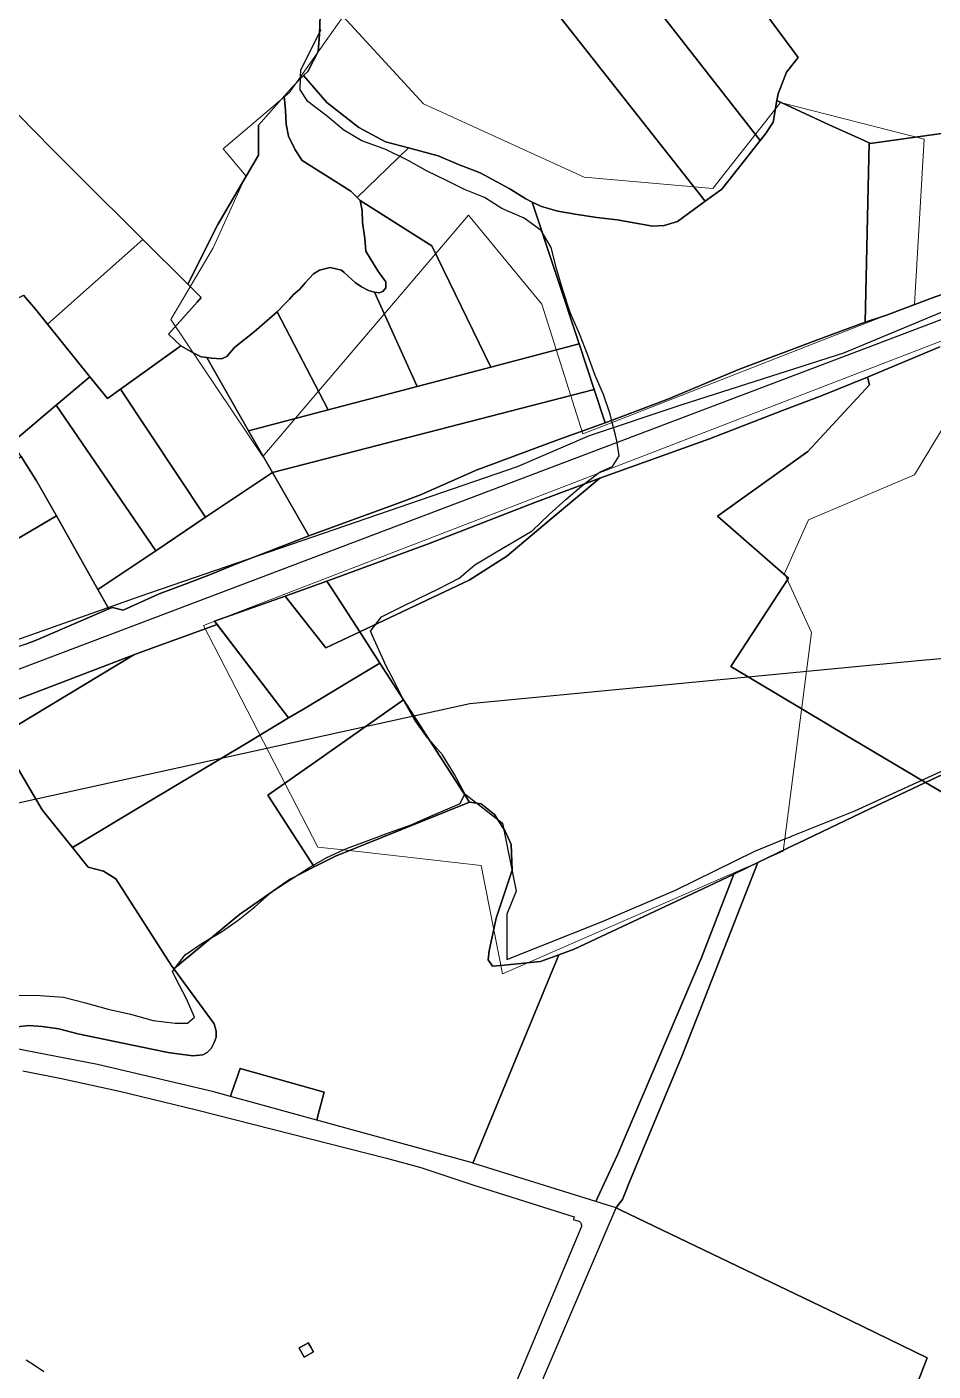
# Model space of a CAD drawing. Header units: metres. Extents: x 3 to 1027712, y 40 to 4430649.
# Drawn here: x 509467 to 509908, y 4410000 to 4410655 of the extents above; entities that cross this region are included whole.
import ezdxf

# ---------------------------------------------------------------- set-up
doc = ezdxf.new("R2010")
doc.units = ezdxf.units.M
doc.header["$MEASUREMENT"] = 0
doc.layers.add('A.ES.SDGC.CP.07003.cadastralparcel — CadastralParcel', color=1, linetype='Continuous')
for name, color, linetype, lineweight in [('Carreteras_5_km', 2, 'Continuous', 30), ('Lineas_electricas_5_km', 1, 'Continuous', 30), ('Rios_5_km', 4, 'Continuous', 30), ('Tuberias_distribucion_agua_ABAQUA', 5, 'Continuous', 30)]:
    doc.layers.add(name, color=color, linetype=linetype, lineweight=lineweight)
doc.layers.add('Humedales_5_km', color=7, linetype='Continuous', lineweight=9, true_color=0xdbcafc)

msp = doc.modelspace()

# ---------------------------------------------------------------- linework, layer by layer
at = {"layer": 'A.ES.SDGC.CP.07003.cadastralparcel — CadastralParcel', "color": 7, "linetype": 'Continuous', "flags": 128}
for points in [[(509823.59, 4410599.29), (509709.22, 4410745.95), (509715.38, 4410748.66), (509726.47, 4410753.5), (509733.76, 4410756.43), (509739.27, 4410758.58), (509750.76, 4410763.21), (509842.14, 4410639.76), (509836.5, 4410632.66), (509832.31, 4410622), (509831.77, 4410618.78), (509830.02, 4410608.3), (509826.21, 4410602.59), (509823.59, 4410599.29)], [(509796.87, 4410569.73), (509674.82, 4410724.84), (509685.6, 4410732.7), (509687.47, 4410733.8), (509695.19, 4410738.41), (509697.78, 4410739.95), (509703.94, 4410743.62), (509709.22, 4410745.95), (509823.59, 4410599.29), (509815.93, 4410589.65), (509804.88, 4410575.56), (509796.87, 4410569.73)], [(509592.52, 4410614.1), (509591.85, 4410620.91), (509595.77, 4410625.36), (509601.4, 4410630.99), (509612.73, 4410617.76), (509628.34, 4410605.58), (509641.3, 4410598.73), (509652.47, 4410595.77), (509647.25, 4410590.71), (509627.48, 4410571.52), (509624.43, 4410574.59), (509600.69, 4410589.66), (509597.23, 4410594.82), (509594.05, 4410601.49), (509592.89, 4410607.23), (509592.52, 4410614.1)], [(509541.69, 4410499.27), (509535.6, 4410504.98), (509549.5, 4410520.53), (509551.6, 4410522.87), (509545.04, 4410529.38), (509559.58, 4410558.37), (509579.39, 4410592.25), (509579.39, 4410606.71), (509591.85, 4410620.91), (509592.52, 4410614.1), (509592.89, 4410607.23), (509594.05, 4410601.49), (509597.23, 4410594.82), (509600.69, 4410589.66), (509624.43, 4410574.59), (509627.48, 4410571.52), (509628.92, 4410570.06), (509629.85, 4410565.21), (509630.12, 4410559.36), (509631.11, 4410551.58), (509631.63, 4410545.47), (509637.55, 4410535.82), (509640.5, 4410531.76), (509641.39, 4410530.54), (509641.33, 4410527.61), (509639.9, 4410525.86), (509638.23, 4410525.13), (509635.88, 4410525.48), (509635.32, 4410525.57), (509632.92, 4410526.25), (509629.59, 4410528.09), (509626.53, 4410530.13), (509621.09, 4410535.04), (509619.88, 4410536.13), (509614.39, 4410537.54), (509609.15, 4410536.13), (509606.21, 4410534.34), (509602.12, 4410530), (509601.62, 4410529.41), (509599.36, 4410526.76), (509596.52, 4410524.4), (509594.56, 4410522.02), (509591.85, 4410519.53), (509588.73, 4410516.03), (509588.51, 4410515.84), (509577.35, 4410506.2), (509568.73, 4410499.28), (509567.58, 4410498.35), (509564.05, 4410494.17), (509561.41, 4410493.07), (509556.56, 4410493.29), (509554.2, 4410493.59), (509551.49, 4410493.95), (509547.3, 4410496.15), (509541.69, 4410499.27)], [(509748.23, 4410461.89), (509742.89, 4410478.03), (509735.49, 4410500.37), (509712.69, 4410569.34), (509717.1, 4410567.14), (509725.1, 4410564.85), (509734.62, 4410563.33), (509744.15, 4410561.81), (509754.04, 4410560.67), (509771.19, 4410557.62), (509776.9, 4410558), (509783.38, 4410559.9), (509796.87, 4410569.73), (509804.88, 4410575.56), (509815.93, 4410589.65), (509823.59, 4410599.29), (509826.21, 4410602.59), (509830.02, 4410608.3), (509831.77, 4410618.78), (509857.26, 4410606.98), (509872.83, 4410599.91), (509876.69, 4410598.15), (509874.72, 4410510.82), (509854.1, 4410503.18), (509813.53, 4410487.95), (509801.84, 4410483.07), (509778.64, 4410473.37), (509748.23, 4410461.89)], [(509628.92, 4410570.06), (509627.48, 4410571.52), (509647.25, 4410590.71), (509652.47, 4410595.77), (509654.25, 4410595.3), (509666.82, 4410591.88), (509676.72, 4410587.69), (509687.39, 4410583.5), (509701.48, 4410575.89), (509709.48, 4410570.94), (509712.69, 4410569.34), (509735.49, 4410500.37), (509692.51, 4410489.02), (509663.72, 4410548.04), (509659.96, 4410550.42), (509628.92, 4410570.06)], [(509628.92, 4410570.06), (509659.96, 4410550.42), (509663.72, 4410548.04), (509692.51, 4410489.02), (509656.71, 4410479.58), (509635.88, 4410525.48), (509638.23, 4410525.13), (509639.9, 4410525.86), (509641.33, 4410527.61), (509641.39, 4410530.54), (509640.5, 4410531.76), (509637.55, 4410535.82), (509631.63, 4410545.47), (509631.11, 4410551.58), (509630.12, 4410559.36), (509629.85, 4410565.21), (509628.92, 4410570.06)], [(509497.39, 4410484.29), (509476.75, 4410509.85), (509523.1, 4410551.16), (509545.04, 4410529.38), (509551.6, 4410522.87), (509549.5, 4410520.53), (509535.6, 4410504.98), (509541.69, 4410499.27), (509512.19, 4410478.26), (509505.89, 4410473.77), (509497.39, 4410484.29)], [(509613.35, 4410468.14), (509588.51, 4410515.84), (509588.73, 4410516.03), (509591.85, 4410519.53), (509594.56, 4410522.02), (509596.52, 4410524.4), (509599.36, 4410526.76), (509601.62, 4410529.41), (509602.12, 4410530), (509606.21, 4410534.34), (509609.15, 4410536.13), (509614.39, 4410537.54), (509619.88, 4410536.13), (509621.09, 4410535.04), (509626.53, 4410530.13), (509629.59, 4410528.09), (509632.92, 4410526.25), (509635.32, 4410525.57), (509635.88, 4410525.48), (509656.71, 4410479.58), (509613.35, 4410468.14)], [(509437.87, 4410485.84), (509426.91, 4410502.91), (509465.08, 4410523.96), (509470.84, 4410517.16), (509476.75, 4410509.85), (509497.39, 4410484.29), (509480.93, 4410470.38), (509459.45, 4410452.23), (509437.87, 4410485.84)], [(509554.2, 4410493.59), (509556.56, 4410493.29), (509561.41, 4410493.07), (509564.05, 4410494.17), (509567.58, 4410498.35), (509568.73, 4410499.28), (509577.35, 4410506.2), (509588.51, 4410515.84), (509613.35, 4410468.14), (509574.62, 4410457.92), (509554.2, 4410493.59)], [(509553.7, 4410415.88), (509512.19, 4410478.26), (509541.69, 4410499.27), (509547.3, 4410496.15), (509551.49, 4410493.95), (509554.2, 4410493.59), (509574.62, 4410457.92), (509586.17, 4410437.73), (509553.7, 4410415.88)], [(509586.17, 4410437.73), (509574.62, 4410457.92), (509613.35, 4410468.14), (509656.71, 4410479.58), (509692.51, 4410489.02), (509735.49, 4410500.37), (509742.89, 4410478.03), (509732.74, 4410475.42), (509586.17, 4410437.73)], [(509529.47, 4410399.58), (509480.93, 4410470.38), (509497.39, 4410484.29), (509505.89, 4410473.77), (509512.19, 4410478.26), (509553.7, 4410415.88), (509529.47, 4410399.58)], [(509875.85, 4410484.11), (509876.89, 4410480.39), (509846.85, 4410447.87), (509802.79, 4410416.35), (509837.33, 4410386.14), (509809.3, 4410343.12), (509856, 4410315.32), (509857.69, 4410314.32), (509858.96, 4410313.56), (509904.12, 4410286.68), (509876.73, 4410273.8), (509842.13, 4410257.19), (509840.03, 4410256.18), (509836.64, 4410254.55), (509822.5, 4410247.76), (509817.07, 4410245.15), (509810.76, 4410242.12), (509798.53, 4410236.25), (509733.12, 4410205.55), (509725.57, 4410202.77), (509716.7, 4410199.5), (509698.99, 4410197.78), (509693.37, 4410197.35), (509691.21, 4410200.37), (509691.64, 4410204.68), (509695.1, 4410220.66), (509702.88, 4410243.97), (509702.44, 4410256.49), (509699.42, 4410262.96), (509694.24, 4410271.16), (509687.76, 4410276.34), (509682.14, 4410277.21), (509650.01, 4410327.03), (509638.56, 4410344.81), (509628.71, 4410360.08), (509681.94, 4410385.3), (509700.36, 4410396.87), (509720.98, 4410414.22), (509745.62, 4410434.95), (509798.93, 4410454.05), (509834.51, 4410467.86), (509853.82, 4410475.19), (509875.85, 4410484.11)], [(509603.89, 4410406.77), (509586.17, 4410437.73), (509732.74, 4410475.42), (509742.89, 4410478.03), (509748.23, 4410461.89), (509727.38, 4410454.3), (509720.7, 4410451.87), (509687.61, 4410439.66), (509686.26, 4410439.16), (509658.25, 4410426.81), (509646.54, 4410422.37), (509603.89, 4410406.77)], [(509463.85, 4410445.38), (509459.45, 4410452.23), (509480.93, 4410470.38), (509529.47, 4410399.58), (509501.3, 4410380.61), (509481.05, 4410416.51), (509471.4, 4410433.63), (509463.85, 4410445.38)], [(509411.16, 4410383.45), (509398.47, 4410405.15), (509463.85, 4410445.38), (509471.4, 4410433.63), (509481.05, 4410416.51), (509414.63, 4410377.42), (509411.16, 4410383.45)], [(509506.61, 4410371.2), (509501.3, 4410380.61), (509529.47, 4410399.58), (509553.7, 4410415.88), (509586.17, 4410437.73), (509603.89, 4410406.77), (509581.38, 4410398.05), (509568.65, 4410393.12), (509555.99, 4410387.96), (509545.06, 4410383.69), (509531.11, 4410378.58), (509513.53, 4410370.56), (509508.32, 4410371.94), (509506.61, 4410371.2)], [(509745.62, 4410434.95), (509720.98, 4410414.22), (509700.36, 4410396.87), (509681.94, 4410385.3), (509628.71, 4410360.08), (509615.66, 4410380.3), (509612.76, 4410384.8), (509662.96, 4410403.26), (509713.88, 4410423.12), (509745.62, 4410434.95)], [(509434.73, 4410343.5), (509424.37, 4410360.49), (509414.63, 4410377.42), (509481.05, 4410416.51), (509501.3, 4410380.61), (509506.61, 4410371.2), (509479.18, 4410359.42), (509471.97, 4410356.32), (509466.13, 4410354.08), (509436.29, 4410344.11), (509434.73, 4410343.5)], [(509612.76, 4410384.8), (509615.66, 4410380.3), (509628.71, 4410360.08), (509612.25, 4410352.32), (509592.48, 4410377.5), (509612.76, 4410384.8)], [(509592.48, 4410377.5), (509612.25, 4410352.32), (509628.71, 4410360.08), (509638.56, 4410344.81), (509624.68, 4410336.49), (509601.27, 4410322.46), (509594.09, 4410318.15), (509558.07, 4410365.31), (509592.48, 4410377.5)], [(509559.31, 4410363.69), (509594.09, 4410318.15), (509573.4, 4410305.75), (509525.95, 4410277.32), (509488.86, 4410255.09), (509482.11, 4410263.5), (509474.12, 4410273.46), (509460.96, 4410295.8), (509453.07, 4410309.21), (509518.68, 4410348.91), (509522.68, 4410350.37), (509559.31, 4410363.69)], [(509958.88, 4410254.52), (509904.12, 4410286.68), (509928.66, 4410298.22), (509991.58, 4410327.79), (510008.3, 4410335.64), (510046.67, 4410355.45), (510053.78, 4410359.12), (510069.52, 4410351.75), (510026.11, 4410258.05), (510019.37, 4410241.79), (510011.78, 4410223.46), (509958.88, 4410254.52)], [(509518.68, 4410348.91), (509453.07, 4410309.21), (509446.04, 4410321.15), (509518.68, 4410348.91)], [(509496.59, 4410245.45), (509488.86, 4410255.09), (509525.95, 4410277.32), (509573.4, 4410305.75), (509594.09, 4410318.15), (509601.27, 4410322.46), (509624.68, 4410336.49), (509638.56, 4410344.81), (509650.01, 4410327.03), (509608.29, 4410297.64), (509583.93, 4410280.47), (509606.56, 4410245.61), (509594.88, 4410239.65), (509570.24, 4410222.38), (509538.15, 4410196.03), (509536.86, 4410197.79), (509509.96, 4410239.74), (509504.06, 4410243.53), (509496.59, 4410245.45)], [(509606.56, 4410245.61), (509583.93, 4410280.47), (509608.29, 4410297.64), (509650.01, 4410327.03), (509682.14, 4410277.21), (509616.9, 4410250.87), (509606.56, 4410245.61)], [(509743.59, 4410082.75), (509683.8, 4410101.36), (509684.62, 4410103.35), (509725.57, 4410202.77), (509733.12, 4410205.55), (509798.53, 4410236.25), (509810.76, 4410242.12), (509794.86, 4410201.04), (509754.16, 4410105.41), (509744.39, 4410084.45), (509743.59, 4410082.75)], [(509749.35, 4410080.96), (509743.59, 4410082.75), (509744.39, 4410084.45), (509754.16, 4410105.41), (509794.86, 4410201.04), (509810.76, 4410242.12), (509817.07, 4410245.15), (509822.5, 4410247.76), (509794.01, 4410175.17), (509792.42, 4410171.13), (509785.92, 4410154.57), (509759.75, 4410091.38), (509758.25, 4410087.76), (509756.57, 4410083.7), (509754.65, 4410081.21), (509753.47, 4410079.67), (509749.35, 4410080.96)], [(509578.99, 4410130.2), (509565.8, 4410133.82), (509566.34, 4410135.39), (509570.49, 4410147.39), (509611.32, 4410135.99), (509608.29, 4410124.32), (509607.76, 4410122.29), (509595.94, 4410125.54), (509578.99, 4410130.2)], [(509696.6, 4409908.24), (509696.7, 4409908.94), (509696.28, 4409908.97), (509707.78, 4409972.41), (509720.47, 4410002.19), (509731.91, 4410029.07), (509753.47, 4410079.67), (509755.49, 4410078.7), (509861.26, 4410027.88), (509904.92, 4410006.6), (509874.05, 4409926.6), (509868.02, 4409910.99), (509867.36, 4409909.29), (509865.38, 4409908.92), (509816.19, 4409899.76), (509767.9, 4409890.77), (509734.09, 4409884.48), (509734.07, 4409884.58), (509731.74, 4409896.78), (509728.44, 4409914.02), (509711.8, 4409911), (509696.6, 4409908.24)], [(509599.49, 4410011.52), (509599.2, 4410011.36), (509599.27, 4410011.22), (509601.61, 4410006.94), (509606.14, 4410009.42), (509605.86, 4410009.93), (509604.9, 4410011.69), (509603.98, 4410013.37), (509603.73, 4410013.84), (509599.49, 4410011.52)], [(509601.61, 4410006.94), (509599.27, 4410011.22), (509599.2, 4410011.36), (509599.49, 4410011.52), (509603.73, 4410013.84), (509603.98, 4410013.37), (509604.9, 4410011.69), (509605.86, 4410009.93), (509606.14, 4410009.42), (509601.61, 4410006.94)]]:
    msp.add_lwpolyline(points, close=True, dxfattribs=at)
for points in [[(509935.31, 4410716.14), (509983.96, 4410611.02), (509945.31, 4410607.01), (509936.26, 4410606.07), (509893.34, 4410600.13), (509877.23, 4410597.9), (509876.69, 4410598.15), (509872.83, 4410599.91), (509857.26, 4410606.98), (509831.77, 4410618.78), (509832.31, 4410622), (509836.5, 4410632.66), (509842.14, 4410639.76), (509750.76, 4410763.21)], [(509674.82, 4410724.84), (509796.87, 4410569.73), (509783.38, 4410559.9), (509776.9, 4410558), (509771.19, 4410557.62), (509754.04, 4410560.67), (509744.15, 4410561.81), (509734.62, 4410563.33), (509725.1, 4410564.85), (509717.1, 4410567.14), (509712.69, 4410569.34), (509709.48, 4410570.94), (509701.48, 4410575.89), (509687.39, 4410583.5), (509676.72, 4410587.69), (509666.82, 4410591.88), (509654.25, 4410595.3), (509652.47, 4410595.77), (509641.3, 4410598.73), (509628.34, 4410605.58), (509612.73, 4410617.76), (509612.73, 4410617.76), (509601.4, 4410630.99), (509603.38, 4410632.97), (509608.42, 4410642.63), (509609.18, 4410651), (509609.38, 4410660.24)], [(509609.38, 4410660.24), (509609.18, 4410651), (509608.42, 4410642.63), (509603.38, 4410632.97), (509601.4, 4410630.99), (509595.77, 4410625.36), (509591.85, 4410620.91), (509579.39, 4410606.71), (509579.39, 4410592.25), (509559.58, 4410558.37), (509545.04, 4410529.38), (509523.1, 4410551.16), (509491.79, 4410582.25), (509476.75, 4410597.43), (509472.8, 4410601.42), (509472.8, 4410601.42), (509435.81, 4410638.73)], [(509435.81, 4410638.73), (509472.8, 4410601.42), (509476.75, 4410597.43), (509491.79, 4410582.25), (509523.1, 4410551.16), (509476.75, 4410509.85), (509470.84, 4410517.16), (509465.08, 4410523.96)], [(509934.17, 4410532.17), (509907.05, 4410522.56), (509906.21, 4410522.24), (509885.18, 4410514.28), (509874.72, 4410510.82), (509874.72, 4410510.82), (509876.69, 4410598.15), (509877.23, 4410597.9), (509893.34, 4410600.13), (509936.26, 4410606.07)], [(509466.13, 4410354.08), (509471.97, 4410356.32), (509479.18, 4410359.42), (509506.61, 4410371.2), (509508.32, 4410371.94), (509513.53, 4410370.56), (509531.11, 4410378.58), (509545.06, 4410383.69), (509555.99, 4410387.96), (509568.65, 4410393.12), (509581.38, 4410398.05), (509603.89, 4410406.77), (509646.54, 4410422.37), (509658.25, 4410426.81), (509686.26, 4410439.16), (509687.61, 4410439.66), (509720.7, 4410451.87), (509727.38, 4410454.3), (509748.23, 4410461.89), (509778.64, 4410473.37), (509801.84, 4410483.07), (509813.53, 4410487.95), (509854.1, 4410503.18), (509874.72, 4410510.82), (509885.18, 4410514.28), (509906.21, 4410522.24), (509907.05, 4410522.56), (509934.17, 4410532.17)], [(509911.13, 4410498.79), (509875.85, 4410484.11), (509853.82, 4410475.19), (509834.51, 4410467.86), (509798.93, 4410454.05), (509745.62, 4410434.95), (509713.88, 4410423.12), (509662.96, 4410403.26), (509612.76, 4410384.8), (509592.48, 4410377.5), (509558.07, 4410365.31), (509559.31, 4410363.69), (509522.68, 4410350.37), (509518.68, 4410348.91), (509446.04, 4410321.15)], [(509928.66, 4410298.22), (509904.12, 4410286.68), (509858.96, 4410313.56), (509857.69, 4410314.32), (509856, 4410315.32), (509809.3, 4410343.12), (509837.33, 4410386.14), (509802.79, 4410416.35), (509846.85, 4410447.87), (509876.89, 4410480.39), (509875.85, 4410484.11), (509911.13, 4410498.79)], [(509460.96, 4410295.8), (509474.12, 4410273.46), (509482.11, 4410263.5), (509488.86, 4410255.09), (509496.59, 4410245.45), (509504.06, 4410243.53), (509509.96, 4410239.74), (509536.86, 4410197.79), (509538.15, 4410196.03), (509557.79, 4410169.18), (509558.86, 4410165.6), (509558.8, 4410162.68), (509557.86, 4410160.03), (509556.41, 4410157.13), (509554.47, 4410155.26), (509552.41, 4410154.03), (509547.44, 4410153.62), (509543.9, 4410154.07), (509539.97, 4410154.65), (509535.53, 4410155.24), (509527.55, 4410156.91), (509491.45, 4410164.33), (509482.22, 4410166.79), (509474.1, 4410167.96), (509467.62, 4410168.34), (509461.89, 4410167.81)], [(509874.05, 4409926.6), (509904.92, 4410006.6), (509861.26, 4410027.88), (509755.49, 4410078.7), (509753.47, 4410079.67), (509754.65, 4410081.21), (509756.57, 4410083.7), (509758.25, 4410087.76), (509759.75, 4410091.38), (509785.92, 4410154.57), (509792.42, 4410171.13), (509794.01, 4410175.17), (509822.5, 4410247.76), (509836.64, 4410254.55), (509840.03, 4410256.18), (509842.13, 4410257.19), (509876.73, 4410273.8), (509904.12, 4410286.68), (509958.88, 4410254.52)], [(509461.89, 4410167.81), (509467.62, 4410168.34), (509474.1, 4410167.96), (509482.22, 4410166.79), (509491.45, 4410164.33), (509527.55, 4410156.91), (509535.53, 4410155.24), (509539.97, 4410154.65), (509543.9, 4410154.07), (509547.44, 4410153.62), (509552.41, 4410154.03), (509554.47, 4410155.26), (509556.41, 4410157.13), (509557.86, 4410160.03), (509558.8, 4410162.68), (509558.86, 4410165.6), (509557.79, 4410169.18), (509538.15, 4410196.03), (509570.24, 4410222.38), (509594.88, 4410239.65), (509606.56, 4410245.61), (509616.9, 4410250.87), (509682.14, 4410277.21), (509687.76, 4410276.34), (509694.24, 4410271.16), (509699.42, 4410262.96), (509702.44, 4410256.49), (509702.88, 4410243.97), (509695.1, 4410220.66), (509691.64, 4410204.68), (509691.21, 4410200.37), (509693.37, 4410197.35), (509698.99, 4410197.78), (509716.7, 4410199.5), (509725.57, 4410202.77), (509684.62, 4410103.35), (509683.8, 4410101.36), (509682.89, 4410101.64), (509607.76, 4410122.29), (509608.29, 4410124.32), (509611.32, 4410135.99), (509570.49, 4410147.39), (509566.34, 4410135.39), (509565.8, 4410133.82), (509557.69, 4410136.05), (509501.03, 4410149.38), (509455.03, 4410158.38)], [(509464.73, 4410146.38), (509483.53, 4410142.65), (509511.83, 4410136.44), (509549.27, 4410127.35), (509549.27, 4410127.35), (509641.77, 4410103.84), (509658.47, 4410099.17), (509684.27, 4410090.67), (509733.16, 4410075.16), (509733.07, 4410074.95), (509732.66, 4410073.91), (509735.33, 4410073.07), (509735.63, 4410072.88), (509735.82, 4410072.73), (509735.99, 4410072.57), (509736.14, 4410072.38), (509736.33, 4410072.08), (509736.43, 4410071.87), (509736.51, 4410071.64), (509736.6, 4410071.18), (509736.6, 4410070.94), (509736.57, 4410070.54), (509703.56, 4409991.55)], [(509475.02, 4409999.66), (509471.86, 4410001.88), (509468.64, 4410003.89), (509466.34, 4410005.44)]]:
    msp.add_lwpolyline(points, dxfattribs=at)
at = {"layer": 'Carreteras_5_km'}
msp.add_polyline3d([(509438.1, 4410332.64, 1.75), (509880.1, 4410500.2, 0.15), (509991.21, 4410542.32, 2.05)], dxfattribs=at)
at = {"layer": 'Humedales_5_km'}
for points in [[(509599.89, 4410630.3, 1), (509620.6, 4410659.73, 1), (509659.74, 4410617.16, 1), (509738.02, 4410581.45, 1), (509800.5, 4410575.96, 1), (509833.46, 4410617.85, 1), (509903.5, 4410599.99, 1), (509898.69, 4410519.65, 1), (509751.64, 4410462.08, 1), (509737.33, 4410456.48, 1), (509717.42, 4410519.65, 1), (509681.71, 4410562.91, 1), (509581.46, 4410445.5, 1), (509536.83, 4410512.1, 1), (509557.43, 4410547.12, 1), (509573.22, 4410582.14, 1), (509562.24, 4410595.19, 1), (509594.51, 4410622.65, 1)], [(509744.67, 4410437.17, 1), (509946.07, 4410514.85, 1), (509898.69, 4410436.57, 1), (509847.2, 4410414.6, 1), (509835.52, 4410388.5, 1), (509848.57, 4410359.67, 1), (509835.61, 4410259.22, 1), (509835.16, 4410255.74, 1), (509834.84, 4410253.23, 1), (509820.54, 4410246.98, 1), (509698.19, 4410193.5, 1), (509687.89, 4410246.37, 1), (509620.87, 4410253.88, 1), (509608.24, 4410255.29, 1), (509552.62, 4410363.1, 1)]]:
    msp.add_polyline3d(points, close=True, dxfattribs=at)
at = {"layer": 'Lineas_electricas_5_km'}
msp.add_polyline3d([(506467.07, 4412216.71, 3.32), (506525.12, 4412096.7, 3.4), (506665.5, 4411804.3, 3.9), (506808.6, 4411507.7, 9.8), (506925.7, 4411263.59, 3.8), (507018.3, 4411078.65, 6), (507222.71, 4410673.34, 22), (507266.71, 4410636.44, 30.5), (507295.64, 4410520.4, 41.8), (507617.93, 4410260.17, 35.4), (507879.84, 4410170.97, 45.3), (508172.47, 4410196, 28), (508427.02, 4410218.51, 17.3), (508741.31, 4410266.9, 5.1), (508942.85, 4410273.21, 4.9), (509144.17, 4410279.31, 1.4), (509415.13, 4410266.48, 1.3), (509682.3, 4410325.17, 0.7), (509900.53, 4410346.14, 0.6), (510126.45, 4410366.23, 0.2), (510359.23, 4410385.44, 1), (510398.18, 4410388.73, 1)], dxfattribs=at)
at = {"layer": 'Rios_5_km'}
for points in [[(509679.87, 4410281.23, 2.7), (509674.77, 4410290.63, 2.7), (509668.97, 4410300.13, 2.7), (509664.17, 4410305.73, 2.7), (509663.87, 4410306.13, 2.7), (509661.77, 4410308.53, 2.7), (509656.07, 4410316.33, 2.7), (509655.57, 4410317.03, 2.7), (509650.28, 4410326.23, 2.7), (509645.37, 4410336.33, 2.7), (509641.47, 4410343.73, 2.6), (509640.38, 4410345.93, 2.6), (509635.68, 4410356.33, 2.5), (509633.88, 4410360.43, 2.5), (509639.28, 4410367.43, 2.5), (509648.38, 4410371.93, 2.5), (509657.38, 4410376.33, 2.4), (509667.07, 4410380.93, 2.4), (509677.07, 4410386.23, 2.3), (509684.67, 4410392.73, 2.3), (509694.47, 4410398.53, 2.3), (509703.57, 4410403.83, 2.3), (509712.67, 4410409.33, 2.3), (509720.97, 4410417.23, 2.3), (509729.07, 4410424.53, 2.3), (509736.57, 4410431.03, 2.3), (509744.67, 4410437.17, 2.3), (509745.67, 4410437.93, 2.3), (509751.67, 4410440.63, 2.3), (509754.97, 4410445.83, 2.3), (509753.77, 4410453.13, 2.3), (509753.27, 4410455.83, 2.3), (509751.64, 4410462.08, 2.36), (509750.57, 4410466.13, 2.4), (509747.37, 4410475.63, 2.4), (509743.27, 4410484.83, 2.4), (509739.67, 4410494.73, 2.3), (509735.67, 4410505.13, 2.4), (509731.18, 4410515.53, 2.4), (509727.68, 4410526.03, 2.4), (509724.68, 4410536.33, 2.3), (509721.88, 4410547.23, 2.2), (509716.98, 4410555.43, 2.4), (509708.78, 4410561.53, 2.5), (509697.88, 4410566.13, 2.5), (509689.48, 4410571.53, 2.5), (509679.68, 4410575.53, 2.5), (509670.68, 4410580.03, 2.4), (509661.48, 4410584.33, 2.4), (509652.28, 4410589.53, 2.4), (509641.48, 4410594.93, 2.5), (509629.78, 4410599.13, 2.5), (509620.98, 4410604.33, 2.5), (509612.98, 4410611.03, 2.5), (509603.38, 4410618.23, 2.5), (509599.68, 4410623.93, 2.5), (509599.88, 4410629.93, 2.4), (509599.89, 4410630.3, 2.4), (509599.98, 4410633.63, 2.4), (509604.58, 4410642.83, 2.2), (509609.98, 4410653.43, 2)], [(509462.88, 4410183.14, 2.5), (509473.18, 4410183.04, 2.5), (509484.58, 4410182.24, 2.5), (509495.18, 4410179.44, 2.6), (509506.28, 4410176.34, 2.6), (509517.08, 4410173.94, 2.6), (509528.18, 4410170.74, 2.6), (509538.88, 4410169.44, 2.6), (509544.88, 4410169.44, 2.6), (509548.28, 4410172.44, 2.7), (509544.28, 4410181.74, 2.8), (509539.38, 4410190.94, 2.8), (509537.58, 4410194.74, 2.8), (509543.68, 4410202.84, 2.8), (509551.98, 4410208.44, 2.6), (509561.37, 4410214.04, 2.5), (509569.58, 4410219.74, 2.5), (509577.68, 4410226.24, 2.5), (509586.07, 4410233.63, 2.5), (509594.77, 4410239.33, 2.5), (509603.97, 4410245.13, 2.6), (509612.77, 4410250.23, 2.7), (509620.87, 4410253.88, 2.7), (509622.77, 4410254.73, 2.7), (509632.77, 4410258.53, 2.7), (509642.77, 4410262.24, 2.7), (509653.67, 4410266.13, 2.7), (509662.87, 4410270.23, 2.7), (509672.67, 4410274.33, 2.7), (509677.67, 4410276.53, 2.7), (509679.87, 4410281.23, 2.7), (509698.27, 4410266.93, 4.3), (509704.77, 4410233.83, 4.3), (509700.27, 4410222.54, 4.3), (509700.27, 4410200.44, 4.3), (509717.07, 4410207.14, 4.3), (509746.37, 4410218.94, 4.4), (509782.37, 4410234.23, 4.4), (509820.97, 4410253.33, 4.2), (509835.61, 4410259.22, 3.95), (509838.37, 4410260.33, 3.9), (509838.87, 4410260.53, 3.9), (509838.87, 4410260.53, 3.9), (509869.67, 4410272.83, 3.4), (509916.87, 4410294.53, 3.4)]]:
    msp.add_polyline3d(points, dxfattribs=at)
at = {"layer": 'Tuberias_distribucion_agua_ABAQUA'}
msp.add_lwpolyline([(511171.42, 4410685.87), (511059.66, 4410651.16), (511003.35, 4410643.54), (510933.29, 4410642.69), (510853.28, 4410654.12), (510723.53, 4410676.98), (510627.22, 4410677.19), (510626.16, 4410685.87), (510601.61, 4410686.93), (510504.03, 4410677.62), (510388.25, 4410662.16), (510325.59, 4410653.7), (510194.15, 4410626.39), (510081.12, 4410590.62), (509967.45, 4410542.36), (509918.77, 4410518.44), (509864.16, 4410495.79), (509785.42, 4410470.61), (509740.33, 4410455.58), (509705.41, 4410440.34), (509521.68, 4410377.26), (509426.64, 4410343.6)], dxfattribs=at)

doc.saveas('drawing.dxf')
